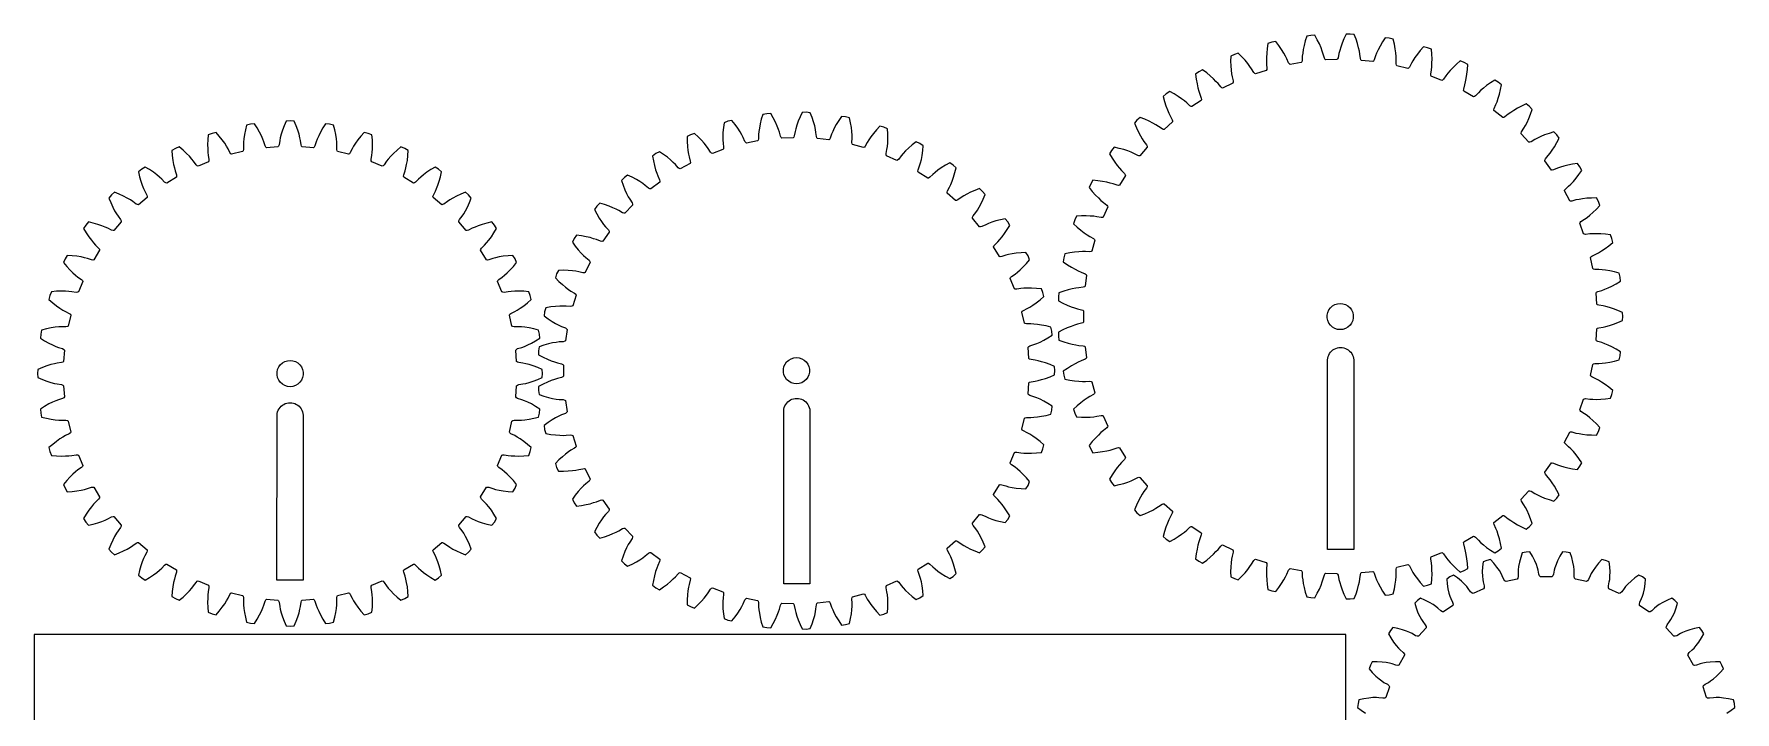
# Model space of a CAD drawing. Header units: centimetres. Extents: x 0 to 73, y 0 to 113.
# Drawn here: x 0.1 to 52, y 39.9 to 60.5 of the extents above; entities that cross this region are included whole.
import ezdxf

# ---------------------------------------------------------------- set-up
doc = ezdxf.new("R2010")
doc.units = ezdxf.units.CM
doc.layers.get('0').update_dxf_attribs({"lineweight": 25, "true_color": 0xffffff})
doc.layers.add('OpenJsCad', color=7, linetype='Continuous', lineweight=5, true_color=0xffffff)

msp = doc.modelspace()

# ---------------------------------------------------------------- linework, layer by layer
for p, q in [((39.64, 50.824), (39.674, 50.861)), ((39.674, 50.861), (39.713, 50.893)), ((39.713, 50.893), (39.755, 50.92)), ((39.755, 50.92), (39.801, 50.941)), ((39.801, 50.941), (39.848, 50.956)), ((39.848, 50.956), (39.898, 50.966)), ((39.898, 50.966), (39.948, 50.969)), ((39.948, 50.969), (39.998, 50.966)), ((39.998, 50.966), (40.047, 50.956)), ((40.047, 50.956), (40.095, 50.941)), ((40.095, 50.941), (40.141, 50.92)), ((40.141, 50.92), (40.183, 50.893)), ((40.183, 50.893), (40.222, 50.861)), ((40.222, 50.861), (40.256, 50.824)), ((39.548, 44.814), (39.549, 50.594)), ((39.549, 50.594), (39.555, 50.644)), ((39.555, 50.644), (39.567, 50.693)), ((39.567, 50.693), (39.586, 50.739)), ((39.586, 50.739), (39.61, 50.783)), ((39.61, 50.783), (39.64, 50.824)), ((40.256, 50.824), (40.286, 50.783)), ((40.286, 50.783), (40.31, 50.739)), ((40.31, 50.739), (40.328, 50.693)), ((40.328, 50.693), (40.341, 50.644)), ((40.341, 50.644), (40.347, 50.594)), ((40.347, 50.594), (40.348, 44.814)), ((7.815, 49.272), (7.865, 49.282)), ((7.865, 49.282), (7.915, 49.285)), ((7.915, 49.285), (7.965, 49.282)), ((7.965, 49.282), (8.014, 49.272)), ((23.057, 49.273), (23.091, 49.31)), ((23.091, 49.31), (23.13, 49.342)), ((23.13, 49.342), (23.172, 49.369)), ((23.172, 49.369), (23.218, 49.39)), ((23.218, 49.39), (23.265, 49.405)), ((23.265, 49.405), (23.315, 49.415)), ((23.315, 49.415), (23.365, 49.418)), ((23.365, 49.418), (23.415, 49.415)), ((23.415, 49.415), (23.464, 49.405)), ((23.464, 49.405), (23.512, 49.39)), ((23.512, 49.39), (23.557, 49.369)), ((23.557, 49.369), (23.6, 49.342)), ((23.6, 49.342), (23.639, 49.31)), ((23.639, 49.31), (23.673, 49.273)), ((7.515, 43.875), (7.516, 48.91)), ((7.516, 48.91), (7.522, 48.96)), ((7.522, 48.96), (7.534, 49.009)), ((7.534, 49.009), (7.553, 49.055)), ((7.553, 49.055), (7.577, 49.099)), ((7.577, 49.099), (7.607, 49.14)), ((7.607, 49.14), (7.641, 49.177)), ((7.641, 49.177), (7.68, 49.209)), ((7.68, 49.209), (7.722, 49.236)), ((7.722, 49.236), (7.768, 49.257)), ((7.768, 49.257), (7.815, 49.272)), ((8.014, 49.272), (8.062, 49.257)), ((8.062, 49.257), (8.108, 49.236)), ((8.108, 49.236), (8.15, 49.209)), ((8.15, 49.209), (8.189, 49.177)), ((8.189, 49.177), (8.223, 49.14)), ((8.223, 49.14), (8.253, 49.099)), ((8.253, 49.099), (8.277, 49.055)), ((8.277, 49.055), (8.295, 49.009)), ((8.295, 49.009), (8.308, 48.96)), ((8.308, 48.96), (8.314, 48.91)), ((8.314, 48.91), (8.315, 43.875)), ((22.965, 43.763), (22.966, 49.043)), ((22.966, 49.043), (22.972, 49.093)), ((22.972, 49.093), (22.984, 49.142)), ((22.984, 49.142), (23.003, 49.188)), ((23.003, 49.188), (23.027, 49.232)), ((23.027, 49.232), (23.057, 49.273)), ((23.673, 49.273), (23.702, 49.232)), ((23.702, 49.232), (23.727, 49.188)), ((23.727, 49.188), (23.745, 49.142)), ((23.745, 49.142), (23.758, 49.093)), ((23.758, 49.093), (23.764, 49.043)), ((23.764, 49.043), (23.765, 43.763)), ((40.348, 44.814), (39.548, 44.814)), ((8.315, 43.875), (7.515, 43.875)), ((23.765, 43.763), (22.965, 43.763)), ((40.106, 42.216), (0.106, 42.216)), ((0.106, 42.216), (0.106, 12.216)), ((40.106, 12.216), (40.106, 42.216))]:
    msp.add_line(p, q)
at = {"layer": 'OpenJsCad'}
for points in [[(48.444, 50.592), (48.47, 50.715), (48.479, 50.84), (48.347, 50.919), (48.22, 50.987), (48.105, 51.042), (48.003, 51.085), (47.915, 51.117), (47.79, 51.157), (47.755, 51.176), (47.739, 51.196), (47.763, 51.539), (47.782, 51.557), (47.819, 51.571), (47.949, 51.593), (48.04, 51.613), (48.147, 51.641), (48.268, 51.68), (48.403, 51.729), (48.545, 51.789), (48.554, 51.914), (48.545, 52.039), (48.403, 52.099), (48.268, 52.149), (48.147, 52.187), (48.04, 52.215), (47.949, 52.235), (47.819, 52.257), (47.782, 52.271), (47.763, 52.289), (47.739, 52.632), (47.755, 52.652), (47.79, 52.672), (47.915, 52.711), (48.003, 52.743), (48.105, 52.786), (48.22, 52.841), (48.347, 52.909), (48.479, 52.988), (48.47, 53.113), (48.444, 53.236), (48.295, 53.275), (48.154, 53.306), (48.029, 53.327), (47.919, 53.34), (47.826, 53.347), (47.695, 53.351), (47.656, 53.36), (47.635, 53.374), (47.564, 53.711), (47.577, 53.733), (47.608, 53.757), (47.727, 53.814), (47.809, 53.858), (47.904, 53.915), (48.01, 53.985), (48.126, 54.07), (48.246, 54.167), (48.22, 54.289), (48.177, 54.407), (48.025, 54.425), (47.881, 54.436), (47.753, 54.439), (47.643, 54.437), (47.55, 54.431), (47.419, 54.416), (47.38, 54.42), (47.357, 54.432), (47.239, 54.755), (47.249, 54.779), (47.277, 54.807), (47.387, 54.879), (47.462, 54.935), (47.548, 55.004), (47.643, 55.088), (47.747, 55.189), (47.852, 55.301), (47.809, 55.419), (47.75, 55.529), (47.596, 55.526), (47.452, 55.517), (47.326, 55.503), (47.217, 55.485), (47.125, 55.466), (46.998, 55.433), (46.959, 55.431), (46.934, 55.44), (46.773, 55.744), (46.779, 55.768), (46.803, 55.8), (46.901, 55.887), (46.968, 55.952), (47.044, 56.033), (47.126, 56.13), (47.215, 56.244), (47.303, 56.37), (47.244, 56.48), (47.171, 56.582), (47.019, 56.557), (46.878, 56.528), (46.755, 56.496), (46.649, 56.463), (46.561, 56.432), (46.44, 56.382), (46.401, 56.374), (46.376, 56.379), (46.173, 56.658), (46.176, 56.683), (46.196, 56.718), (46.281, 56.818), (46.338, 56.892), (46.401, 56.982), (46.47, 57.089), (46.541, 57.215), (46.611, 57.351), (46.538, 57.453), (46.451, 57.543), (46.304, 57.498), (46.168, 57.449), (46.051, 57.4), (45.951, 57.353), (45.868, 57.31), (45.755, 57.243), (45.717, 57.23), (45.692, 57.232), (45.452, 57.479), (45.452, 57.505), (45.466, 57.542), (45.536, 57.653), (45.583, 57.734), (45.633, 57.832), (45.686, 57.948), (45.739, 58.082), (45.79, 58.227), (45.703, 58.318), (45.604, 58.395), (45.465, 58.329), (45.337, 58.262), (45.228, 58.198), (45.135, 58.137), (45.059, 58.083), (44.957, 58.001), (44.921, 57.983), (44.895, 57.981), (44.624, 58.193), (44.62, 58.218), (44.629, 58.257), (44.683, 58.376), (44.718, 58.463), (44.754, 58.567), (44.79, 58.69), (44.825, 58.83), (44.854, 58.981), (44.756, 59.058), (44.647, 59.12), (44.518, 59.036), (44.401, 58.952), (44.302, 58.873), (44.218, 58.8), (44.151, 58.735), (44.061, 58.64), (44.028, 58.618), (44.003, 58.612), (43.705, 58.784), (43.697, 58.808), (43.701, 58.848), (43.738, 58.974), (43.76, 59.065), (43.781, 59.173), (43.8, 59.299), (43.815, 59.443), (43.823, 59.596), (43.714, 59.659), (43.598, 59.706), (43.483, 59.605), (43.378, 59.505), (43.291, 59.412), (43.218, 59.329), (43.161, 59.255), (43.084, 59.149), (43.055, 59.122), (43.031, 59.113), (42.712, 59.241), (42.701, 59.265), (42.699, 59.304), (42.718, 59.434), (42.728, 59.527), (42.734, 59.637), (42.735, 59.765), (42.729, 59.909), (42.716, 60.062), (42.6, 60.109), (42.478, 60.139), (42.378, 60.023), (42.289, 59.91), (42.214, 59.806), (42.155, 59.713), (42.107, 59.633), (42.047, 59.516), (42.022, 59.485), (41.999, 59.473), (41.665, 59.556), (41.651, 59.578), (41.643, 59.617), (41.644, 59.748), (41.641, 59.841), (41.631, 59.952), (41.615, 60.078), (41.589, 60.22), (41.555, 60.37), (41.433, 60.4), (41.309, 60.413), (41.225, 60.284), (41.153, 60.159), (41.094, 60.046), (41.047, 59.946), (41.012, 59.86), (40.968, 59.736), (40.948, 59.702), (40.927, 59.687), (40.585, 59.722), (40.568, 59.742), (40.555, 59.779), (40.538, 59.909), (40.521, 60.001), (40.496, 60.109), (40.462, 60.232), (40.417, 60.369), (40.362, 60.512), (40.238, 60.525), (40.113, 60.521), (40.048, 60.382), (39.994, 60.248), (39.951, 60.128), (39.919, 60.022), (39.896, 59.932), (39.87, 59.803), (39.854, 59.767), (39.836, 59.749), (39.492, 59.737), (39.472, 59.753), (39.454, 59.789), (39.419, 59.915), (39.39, 60.004), (39.35, 60.107), (39.3, 60.224), (39.236, 60.353), (39.162, 60.488), (39.036, 60.484), (38.913, 60.462), (38.869, 60.315), (38.833, 60.175), (38.808, 60.05), (38.791, 59.941), (38.78, 59.848), (38.772, 59.717), (38.762, 59.679), (38.746, 59.658), (38.407, 59.599), (38.386, 59.612), (38.363, 59.645), (38.311, 59.765), (38.269, 59.849), (38.216, 59.946), (38.149, 60.054), (38.068, 60.174), (37.976, 60.297), (37.853, 60.275), (37.733, 60.236), (37.71, 60.084), (37.694, 59.941), (37.686, 59.814), (37.685, 59.703), (37.687, 59.61), (37.698, 59.479), (37.693, 59.44), (37.68, 59.417), (37.353, 59.311), (37.329, 59.322), (37.302, 59.351), (37.234, 59.462), (37.181, 59.54), (37.115, 59.628), (37.034, 59.726), (36.937, 59.833), (36.828, 59.942), (36.709, 59.903), (36.597, 59.848), (36.594, 59.695), (36.599, 59.551), (36.609, 59.424), (36.622, 59.314), (36.638, 59.222), (36.667, 59.094), (36.667, 59.054), (36.658, 59.03), (36.349, 58.879), (36.324, 58.887), (36.293, 58.912), (36.209, 59.013), (36.147, 59.082), (36.069, 59.16), (35.975, 59.246), (35.864, 59.338), (35.741, 59.431), (35.629, 59.376), (35.525, 59.306), (35.544, 59.154), (35.569, 59.012), (35.596, 58.887), (35.625, 58.781), (35.653, 58.692), (35.699, 58.569), (35.705, 58.529), (35.699, 58.504), (35.414, 58.312), (35.389, 58.316), (35.355, 58.336), (35.258, 58.425), (35.186, 58.485), (35.098, 58.551), (34.993, 58.623), (34.87, 58.699), (34.736, 58.774), (34.632, 58.704), (34.539, 58.62), (34.579, 58.472), (34.623, 58.335), (34.668, 58.215), (34.711, 58.114), (34.752, 58.03), (34.814, 57.914), (34.826, 57.876), (34.823, 57.851), (34.568, 57.62), (34.542, 57.62), (34.505, 57.636), (34.397, 57.71), (34.318, 57.759), (34.221, 57.813), (34.107, 57.87), (33.975, 57.928), (33.832, 57.984), (33.739, 57.9), (33.658, 57.804), (33.719, 57.662), (33.781, 57.533), (33.842, 57.421), (33.899, 57.326), (33.951, 57.248), (34.029, 57.143), (34.046, 57.107), (34.047, 57.081), (33.826, 56.817), (33.8, 56.814), (33.762, 56.824), (33.644, 56.883), (33.559, 56.921), (33.456, 56.96), (33.335, 57.001), (33.196, 57.04), (33.047, 57.075), (32.966, 56.979), (32.9, 56.873), (32.979, 56.741), (33.059, 56.621), (33.135, 56.519), (33.205, 56.433), (33.267, 56.363), (33.359, 56.27), (33.381, 56.236), (33.385, 56.211), (33.203, 55.919), (33.178, 55.912), (33.139, 55.917), (33.014, 55.959), (32.924, 55.984), (32.817, 56.009), (32.691, 56.032), (32.549, 56.052), (32.395, 56.066), (32.329, 55.959), (32.278, 55.845), (32.375, 55.726), (32.471, 55.618), (32.56, 55.527), (32.641, 55.452), (32.713, 55.392), (32.817, 55.312), (32.843, 55.282), (32.851, 55.257), (32.711, 54.943), (32.687, 54.933), (32.648, 54.932), (32.519, 54.956), (32.426, 54.969), (32.316, 54.978), (32.189, 54.984), (32.045, 54.983), (31.891, 54.976), (31.84, 54.861), (31.806, 54.741), (31.918, 54.636), (32.028, 54.543), (32.129, 54.465), (32.22, 54.402), (32.299, 54.352), (32.413, 54.288), (32.443, 54.262), (32.455, 54.239), (32.36, 53.908), (32.338, 53.894), (32.299, 53.888), (32.168, 53.894), (32.074, 53.893), (31.964, 53.888), (31.837, 53.876), (31.694, 53.855), (31.543, 53.826), (31.509, 53.706), (31.491, 53.582), (31.617, 53.494), (31.739, 53.417), (31.85, 53.354), (31.949, 53.304), (32.034, 53.266), (32.156, 53.218), (32.189, 53.196), (32.204, 53.175), (32.156, 52.834), (32.136, 52.818), (32.098, 52.806), (31.968, 52.793), (31.875, 52.78), (31.767, 52.759), (31.643, 52.729), (31.504, 52.689), (31.359, 52.639), (31.341, 52.515), (31.341, 52.39), (31.479, 52.32), (31.61, 52.261), (31.729, 52.214), (31.833, 52.179), (31.923, 52.153), (32.05, 52.122), (32.086, 52.105), (32.104, 52.086), (32.104, 51.742), (32.086, 51.723), (32.05, 51.706), (31.923, 51.676), (31.833, 51.649), (31.729, 51.614), (31.61, 51.567), (31.479, 51.508), (31.341, 51.438), (31.341, 51.313), (31.359, 51.189), (31.504, 51.139), (31.643, 51.099), (31.767, 51.069), (31.875, 51.048), (31.968, 51.035), (32.098, 51.022), (32.136, 51.011), (32.156, 50.994), (32.204, 50.653), (32.189, 50.632), (32.156, 50.611), (32.034, 50.562), (31.949, 50.524), (31.85, 50.474), (31.739, 50.411), (31.617, 50.334), (31.491, 50.247), (31.509, 50.123), (31.543, 50.002), (31.694, 49.973), (31.837, 49.953), (31.964, 49.94), (32.074, 49.935), (32.168, 49.934), (32.299, 49.94), (32.338, 49.934), (32.36, 49.92), (32.455, 49.59), (32.443, 49.567), (32.413, 49.54), (32.299, 49.476), (32.22, 49.426), (32.129, 49.363), (32.028, 49.285), (31.918, 49.192), (31.806, 49.087), (31.84, 48.967), (31.891, 48.853), (32.045, 48.845), (32.189, 48.844), (32.316, 48.85), (32.426, 48.86), (32.519, 48.872), (32.648, 48.896), (32.687, 48.895), (32.711, 48.885), (32.851, 48.571), (32.843, 48.546), (32.817, 48.516), (32.713, 48.436), (32.641, 48.376), (32.56, 48.301), (32.471, 48.21), (32.375, 48.102), (32.278, 47.983), (32.329, 47.869), (32.395, 47.763), (32.549, 47.776), (32.691, 47.796), (32.817, 47.819), (32.924, 47.844), (33.014, 47.869), (33.139, 47.911), (33.178, 47.916), (33.203, 47.909), (33.385, 47.617), (33.381, 47.592), (33.359, 47.558), (33.267, 47.465), (33.205, 47.395), (33.135, 47.309), (33.059, 47.207), (32.979, 47.087), (32.9, 46.956), (32.966, 46.849), (33.047, 46.753), (33.196, 46.788), (33.335, 46.828), (33.456, 46.868), (33.559, 46.908), (33.644, 46.945), (33.762, 47.004), (33.8, 47.014), (33.826, 47.011), (34.047, 46.747), (34.046, 46.721), (34.029, 46.685), (33.951, 46.58), (33.899, 46.502), (33.842, 46.408), (33.781, 46.296), (33.719, 46.166), (33.658, 46.024), (33.739, 45.928), (33.832, 45.845), (33.975, 45.9), (34.107, 45.958), (34.221, 46.015), (34.318, 46.069), (34.397, 46.118), (34.505, 46.192), (34.542, 46.208), (34.568, 46.208), (34.823, 45.978), (34.826, 45.952), (34.814, 45.914), (34.752, 45.799), (34.711, 45.714), (34.668, 45.613), (34.623, 45.494), (34.579, 45.356), (34.539, 45.208), (34.632, 45.124), (34.736, 45.054), (34.87, 45.129), (34.993, 45.205), (35.098, 45.277), (35.186, 45.343), (35.258, 45.403), (35.355, 45.492), (35.389, 45.512), (35.414, 45.516), (35.699, 45.324), (35.705, 45.299), (35.699, 45.259), (35.653, 45.137), (35.625, 45.047), (35.596, 44.941), (35.569, 44.817), (35.544, 44.674), (35.525, 44.522), (35.629, 44.452), (35.741, 44.397), (35.864, 44.49), (35.975, 44.582), (36.069, 44.668), (36.147, 44.746), (36.209, 44.815), (36.293, 44.917), (36.324, 44.942), (36.349, 44.949), (36.658, 44.798), (36.667, 44.774), (36.667, 44.734), (36.638, 44.606), (36.622, 44.514), (36.609, 44.405), (36.599, 44.278), (36.594, 44.133), (36.597, 43.98), (36.709, 43.925), (36.828, 43.886), (36.937, 43.995), (37.034, 44.102), (37.115, 44.2), (37.181, 44.288), (37.234, 44.366), (37.302, 44.478), (37.329, 44.507), (37.353, 44.517), (37.68, 44.411), (37.693, 44.389), (37.698, 44.349), (37.687, 44.218), (37.685, 44.125), (37.686, 44.014), (37.694, 43.887), (37.71, 43.744), (37.733, 43.592), (37.853, 43.553), (37.976, 43.532), (38.068, 43.655), (38.149, 43.774), (38.216, 43.882), (38.269, 43.979), (38.311, 44.063), (38.363, 44.183), (38.386, 44.216), (38.407, 44.23), (38.746, 44.17), (38.762, 44.149), (38.772, 44.111), (38.78, 43.98), (38.791, 43.887), (38.808, 43.778), (38.833, 43.653), (38.869, 43.513), (38.913, 43.366), (39.036, 43.345), (39.162, 43.34), (39.236, 43.475), (39.3, 43.604), (39.35, 43.721), (39.39, 43.824), (39.419, 43.913), (39.454, 44.039), (39.472, 44.075), (39.492, 44.092), (39.836, 44.08), (39.854, 44.061), (39.87, 44.025), (39.896, 43.896), (39.919, 43.806), (39.951, 43.7), (39.994, 43.58), (40.048, 43.446), (40.113, 43.307), (40.238, 43.303), (40.362, 43.316), (40.417, 43.459), (40.462, 43.596), (40.496, 43.719), (40.521, 43.827), (40.538, 43.919), (40.555, 44.049), (40.568, 44.086), (40.585, 44.106), (40.927, 44.142), (40.948, 44.126), (40.968, 44.092), (41.012, 43.969), (41.047, 43.882), (41.094, 43.782), (41.153, 43.669), (41.225, 43.544), (41.309, 43.415), (41.433, 43.428), (41.555, 43.459), (41.589, 43.608), (41.615, 43.75), (41.631, 43.877), (41.641, 43.987), (41.644, 44.08), (41.643, 44.211), (41.651, 44.25), (41.665, 44.272), (41.999, 44.355), (42.022, 44.343), (42.047, 44.312), (42.107, 44.196), (42.155, 44.115), (42.214, 44.022), (42.289, 43.918), (42.378, 43.805), (42.478, 43.689), (42.6, 43.719), (42.716, 43.766), (42.729, 43.919), (42.735, 44.063), (42.734, 44.191), (42.728, 44.301), (42.718, 44.394), (42.699, 44.524), (42.701, 44.563), (42.712, 44.587), (43.031, 44.716), (43.055, 44.707), (43.084, 44.679), (43.161, 44.573), (43.218, 44.499), (43.291, 44.416), (43.378, 44.323), (43.483, 44.224), (43.598, 44.123), (43.714, 44.169), (43.823, 44.232), (43.815, 44.386), (43.8, 44.529), (43.781, 44.655), (43.76, 44.763), (43.738, 44.854), (43.701, 44.98), (43.697, 45.02), (43.705, 45.044), (44.003, 45.216), (44.028, 45.211), (44.061, 45.188), (44.151, 45.093), (44.218, 45.028), (44.302, 44.955), (44.401, 44.876), (44.518, 44.792), (44.647, 44.708), (44.756, 44.771), (44.854, 44.848), (44.825, 44.998), (44.79, 45.139), (44.754, 45.261), (44.718, 45.365), (44.683, 45.452), (44.629, 45.571), (44.62, 45.61), (44.624, 45.635), (44.895, 45.847), (44.921, 45.845), (44.957, 45.827), (45.059, 45.746), (45.135, 45.691), (45.228, 45.631), (45.337, 45.566), (45.465, 45.499), (45.604, 45.434), (45.703, 45.511), (45.79, 45.601), (45.739, 45.746), (45.686, 45.88), (45.633, 45.996), (45.583, 46.094), (45.536, 46.175), (45.466, 46.286), (45.452, 46.323), (45.452, 46.349), (45.692, 46.596), (45.717, 46.598), (45.755, 46.585), (45.868, 46.518), (45.951, 46.475), (46.051, 46.428), (46.168, 46.379), (46.304, 46.331), (46.451, 46.285), (46.538, 46.375), (46.611, 46.477), (46.541, 46.614), (46.47, 46.739), (46.401, 46.846), (46.338, 46.936), (46.281, 47.01), (46.196, 47.11), (46.176, 47.145), (46.173, 47.171), (46.376, 47.449), (46.401, 47.454), (46.44, 47.446), (46.561, 47.396), (46.649, 47.365), (46.755, 47.332), (46.878, 47.3), (47.019, 47.271), (47.171, 47.247), (47.244, 47.348), (47.303, 47.458), (47.215, 47.584), (47.126, 47.698), (47.044, 47.795), (46.968, 47.876), (46.901, 47.941), (46.803, 48.028), (46.779, 48.06), (46.773, 48.085), (46.934, 48.388), (46.959, 48.397), (46.998, 48.395), (47.125, 48.362), (47.217, 48.343), (47.326, 48.326), (47.452, 48.311), (47.596, 48.302), (47.75, 48.299), (47.809, 48.409), (47.852, 48.527), (47.747, 48.639), (47.643, 48.74), (47.548, 48.824), (47.462, 48.894), (47.387, 48.949), (47.277, 49.021), (47.249, 49.049), (47.239, 49.073), (47.357, 49.397), (47.38, 49.408), (47.419, 49.412), (47.55, 49.397), (47.643, 49.391), (47.753, 49.389), (47.881, 49.392), (48.025, 49.403), (48.177, 49.421), (48.22, 49.539), (48.246, 49.661), (48.126, 49.758), (48.01, 49.843), (47.904, 49.914), (47.809, 49.97), (47.727, 50.014), (47.608, 50.071), (47.577, 50.095), (47.564, 50.117), (47.635, 50.454), (47.656, 50.469), (47.695, 50.478), (47.826, 50.481), (47.919, 50.488), (48.029, 50.501), (48.154, 50.522), (48.295, 50.553), (48.444, 50.592)], [(31.116, 48.938), (31.144, 49.059), (31.153, 49.183), (31.025, 49.264), (30.897, 49.335), (30.783, 49.391), (30.683, 49.434), (30.598, 49.466), (30.475, 49.504), (30.436, 49.526), (30.419, 49.548), (30.445, 49.891), (30.466, 49.91), (30.507, 49.925), (30.635, 49.945), (30.723, 49.963), (30.829, 49.99), (30.951, 50.028), (31.088, 50.079), (31.227, 50.139), (31.236, 50.263), (31.227, 50.387), (31.088, 50.447), (30.951, 50.497), (30.829, 50.536), (30.723, 50.563), (30.635, 50.581), (30.507, 50.6), (30.466, 50.616), (30.445, 50.635), (30.419, 50.978), (30.436, 51), (30.475, 51.021), (30.598, 51.06), (30.683, 51.091), (30.783, 51.134), (30.897, 51.191), (31.025, 51.262), (31.153, 51.342), (31.144, 51.466), (31.116, 51.587), (30.969, 51.625), (30.826, 51.654), (30.7, 51.674), (30.591, 51.684), (30.501, 51.689), (30.372, 51.689), (30.329, 51.697), (30.305, 51.713), (30.227, 52.048), (30.241, 52.073), (30.275, 52.099), (30.391, 52.156), (30.47, 52.201), (30.563, 52.258), (30.667, 52.332), (30.783, 52.421), (30.897, 52.52), (30.869, 52.641), (30.822, 52.757), (30.672, 52.772), (30.526, 52.779), (30.398, 52.779), (30.289, 52.773), (30.199, 52.763), (30.072, 52.743), (30.028, 52.745), (30.003, 52.757), (29.874, 53.077), (29.884, 53.103), (29.914, 53.135), (30.02, 53.209), (30.091, 53.264), (30.174, 53.336), (30.266, 53.424), (30.366, 53.53), (30.464, 53.646), (30.418, 53.761), (30.354, 53.868), (30.203, 53.86), (30.058, 53.844), (29.932, 53.825), (29.825, 53.802), (29.737, 53.779), (29.614, 53.74), (29.571, 53.735), (29.544, 53.743), (29.368, 54.039), (29.374, 54.067), (29.399, 54.103), (29.492, 54.192), (29.554, 54.258), (29.625, 54.341), (29.702, 54.442), (29.785, 54.563), (29.864, 54.691), (29.801, 54.798), (29.722, 54.894), (29.574, 54.863), (29.432, 54.826), (29.311, 54.787), (29.209, 54.749), (29.126, 54.712), (29.01, 54.655), (28.968, 54.644), (28.94, 54.647), (28.721, 54.913), (28.723, 54.941), (28.742, 54.98), (28.82, 55.083), (28.872, 55.157), (28.929, 55.25), (28.99, 55.362), (29.053, 55.494), (29.112, 55.633), (29.033, 55.729), (28.94, 55.812), (28.799, 55.759), (28.665, 55.7), (28.55, 55.643), (28.455, 55.59), (28.379, 55.541), (28.273, 55.467), (28.233, 55.449), (28.205, 55.449), (27.948, 55.678), (27.946, 55.706), (27.958, 55.748), (28.02, 55.861), (28.06, 55.942), (28.102, 56.043), (28.145, 56.163), (28.188, 56.303), (28.225, 56.45), (28.132, 56.532), (28.028, 56.6), (27.896, 56.526), (27.772, 56.447), (27.668, 56.374), (27.582, 56.306), (27.514, 56.247), (27.421, 56.157), (27.384, 56.134), (27.357, 56.129), (27.068, 56.316), (27.061, 56.343), (27.067, 56.386), (27.111, 56.508), (27.138, 56.594), (27.164, 56.7), (27.189, 56.825), (27.209, 56.97), (27.223, 57.121), (27.119, 57.188), (27.006, 57.239), (26.887, 57.146), (26.776, 57.05), (26.685, 56.961), (26.61, 56.881), (26.552, 56.812), (26.474, 56.709), (26.441, 56.68), (26.414, 56.671), (26.1, 56.812), (26.089, 56.838), (26.089, 56.882), (26.114, 57.008), (26.127, 57.098), (26.137, 57.207), (26.142, 57.334), (26.14, 57.48), (26.131, 57.631), (26.018, 57.682), (25.898, 57.715), (25.795, 57.604), (25.7, 57.493), (25.623, 57.391), (25.562, 57.301), (25.515, 57.223), (25.453, 57.11), (25.425, 57.076), (25.4, 57.063), (25.068, 57.155), (25.053, 57.179), (25.046, 57.222), (25.052, 57.351), (25.051, 57.441), (25.044, 57.55), (25.03, 57.677), (25.006, 57.821), (24.974, 57.969), (24.854, 58.002), (24.73, 58.016), (24.645, 57.891), (24.569, 57.766), (24.508, 57.654), (24.462, 57.555), (24.427, 57.472), (24.384, 57.35), (24.361, 57.313), (24.338, 57.296), (23.996, 57.336), (23.978, 57.357), (23.964, 57.399), (23.95, 57.527), (23.935, 57.616), (23.912, 57.723), (23.878, 57.846), (23.833, 57.985), (23.778, 58.126), (23.655, 58.14), (23.531, 58.136), (23.466, 57.999), (23.41, 57.864), (23.367, 57.744), (23.335, 57.639), (23.314, 57.551), (23.29, 57.425), (23.273, 57.384), (23.253, 57.364), (22.909, 57.351), (22.888, 57.369), (22.868, 57.408), (22.834, 57.533), (22.806, 57.619), (22.767, 57.721), (22.715, 57.837), (22.648, 57.968), (22.573, 58.099), (22.449, 58.094), (22.327, 58.07), (22.283, 57.926), (22.249, 57.784), (22.225, 57.658), (22.21, 57.55), (22.202, 57.46), (22.197, 57.331), (22.187, 57.288), (22.17, 57.266), (21.832, 57.2), (21.808, 57.215), (21.783, 57.251), (21.73, 57.369), (21.689, 57.449), (21.635, 57.544), (21.566, 57.651), (21.481, 57.77), (21.386, 57.888), (21.264, 57.864), (21.147, 57.822), (21.126, 57.672), (21.113, 57.527), (21.109, 57.399), (21.111, 57.29), (21.117, 57.2), (21.132, 57.072), (21.128, 57.028), (21.115, 57.003), (20.791, 56.887), (20.765, 56.898), (20.735, 56.929), (20.665, 57.038), (20.612, 57.111), (20.544, 57.196), (20.459, 57.292), (20.357, 57.396), (20.245, 57.498), (20.128, 57.456), (20.019, 57.397), (20.021, 57.246), (20.031, 57.1), (20.046, 56.973), (20.064, 56.866), (20.084, 56.777), (20.118, 56.653), (20.121, 56.609), (20.112, 56.582), (19.81, 56.418), (19.783, 56.425), (19.748, 56.451), (19.662, 56.548), (19.599, 56.612), (19.518, 56.686), (19.42, 56.768), (19.303, 56.855), (19.177, 56.939), (19.068, 56.88), (18.969, 56.804), (18.994, 56.655), (19.026, 56.513), (19.06, 56.39), (19.095, 56.286), (19.128, 56.202), (19.181, 56.084), (19.19, 56.042), (19.186, 56.014), (18.912, 55.805), (18.884, 55.808), (18.845, 55.828), (18.746, 55.911), (18.673, 55.965), (18.583, 56.026), (18.473, 56.091), (18.344, 56.16), (18.207, 56.224), (18.108, 56.148), (18.022, 56.059), (18.07, 55.915), (18.123, 55.779), (18.175, 55.663), (18.225, 55.566), (18.271, 55.487), (18.341, 55.379), (18.357, 55.338), (18.357, 55.31), (18.118, 55.062), (18.09, 55.061), (18.049, 55.075), (17.938, 55.141), (17.858, 55.184), (17.759, 55.23), (17.641, 55.278), (17.503, 55.326), (17.357, 55.368), (17.271, 55.279), (17.2, 55.177), (17.269, 55.042), (17.342, 54.916), (17.412, 54.809), (17.476, 54.721), (17.533, 54.65), (17.619, 54.554), (17.641, 54.516), (17.645, 54.488), (17.447, 54.207), (17.419, 54.201), (17.376, 54.209), (17.256, 54.257), (17.171, 54.287), (17.066, 54.318), (16.942, 54.347), (16.798, 54.373), (16.648, 54.393), (16.577, 54.291), (16.522, 54.18), (16.61, 54.058), (16.702, 53.944), (16.787, 53.849), (16.864, 53.771), (16.931, 53.71), (17.031, 53.628), (17.059, 53.595), (17.067, 53.567), (16.914, 53.259), (16.887, 53.249), (16.844, 53.25), (16.718, 53.28), (16.629, 53.296), (16.521, 53.31), (16.394, 53.321), (16.248, 53.325), (16.096, 53.321), (16.041, 53.21), (16.004, 53.091), (16.11, 52.984), (16.218, 52.885), (16.317, 52.804), (16.405, 52.74), (16.48, 52.69), (16.591, 52.624), (16.624, 52.595), (16.636, 52.569), (16.532, 52.241), (16.507, 52.227), (16.464, 52.222), (16.335, 52.232), (16.245, 52.234), (16.136, 52.232), (16.009, 52.222), (15.863, 52.204), (15.714, 52.178), (15.677, 52.059), (15.658, 51.936), (15.78, 51.846), (15.902, 51.766), (16.012, 51.701), (16.108, 51.65), (16.19, 51.612), (16.31, 51.564), (16.347, 51.54), (16.362, 51.517), (16.31, 51.177), (16.288, 51.159), (16.246, 51.147), (16.117, 51.138), (16.027, 51.126), (15.92, 51.107), (15.795, 51.078), (15.655, 51.038), (15.512, 50.989), (15.493, 50.866), (15.493, 50.742), (15.627, 50.672), (15.76, 50.611), (15.878, 50.563), (15.981, 50.528), (16.068, 50.503), (16.194, 50.474), (16.234, 50.456), (16.253, 50.435), (16.253, 50.091), (16.234, 50.07), (16.194, 50.052), (16.068, 50.023), (15.981, 49.998), (15.878, 49.963), (15.76, 49.915), (15.627, 49.854), (15.493, 49.784), (15.493, 49.659), (15.512, 49.537), (15.655, 49.488), (15.795, 49.447), (15.92, 49.419), (16.027, 49.399), (16.117, 49.388), (16.246, 49.379), (16.288, 49.367), (16.31, 49.349), (16.362, 49.009), (16.347, 48.986), (16.31, 48.962), (16.19, 48.914), (16.108, 48.876), (16.012, 48.825), (15.902, 48.76), (15.78, 48.679), (15.658, 48.589), (15.677, 48.467), (15.714, 48.348), (15.863, 48.322), (16.009, 48.303), (16.136, 48.294), (16.245, 48.291), (16.335, 48.294), (16.464, 48.304), (16.507, 48.299), (16.532, 48.285), (16.636, 47.957), (16.624, 47.931), (16.591, 47.902), (16.48, 47.836), (16.405, 47.786), (16.317, 47.721), (16.218, 47.64), (16.11, 47.542), (16.004, 47.434), (16.041, 47.316), (16.096, 47.204), (16.248, 47.201), (16.394, 47.205), (16.521, 47.215), (16.629, 47.229), (16.718, 47.246), (16.844, 47.275), (16.887, 47.277), (16.914, 47.267), (17.067, 46.958), (17.059, 46.931), (17.031, 46.897), (16.931, 46.815), (16.864, 46.754), (16.787, 46.677), (16.702, 46.582), (16.61, 46.468), (16.522, 46.346), (16.577, 46.234), (16.648, 46.133), (16.798, 46.152), (16.942, 46.179), (17.066, 46.208), (17.171, 46.239), (17.256, 46.268), (17.376, 46.317), (17.419, 46.325), (17.447, 46.319), (17.645, 46.037), (17.641, 46.009), (17.619, 45.972), (17.533, 45.875), (17.476, 45.805), (17.412, 45.717), (17.342, 45.61), (17.269, 45.483), (17.2, 45.349), (17.271, 45.247), (17.357, 45.158), (17.503, 45.2), (17.641, 45.248), (17.759, 45.296), (17.858, 45.342), (17.938, 45.384), (18.049, 45.451), (18.09, 45.465), (18.118, 45.463), (18.357, 45.215), (18.357, 45.187), (18.341, 45.147), (18.271, 45.038), (18.225, 44.96), (18.175, 44.863), (18.123, 44.747), (18.07, 44.611), (18.022, 44.467), (18.108, 44.378), (18.207, 44.302), (18.344, 44.366), (18.473, 44.435), (18.583, 44.5), (18.673, 44.561), (18.746, 44.615), (18.845, 44.697), (18.884, 44.718), (18.912, 44.721), (19.186, 44.512), (19.19, 44.484), (19.181, 44.442), (19.128, 44.324), (19.095, 44.24), (19.06, 44.136), (19.026, 44.013), (18.994, 43.87), (18.969, 43.721), (19.068, 43.646), (19.177, 43.586), (19.303, 43.671), (19.42, 43.758), (19.518, 43.84), (19.599, 43.913), (19.662, 43.978), (19.748, 44.074), (19.783, 44.101), (19.81, 44.108), (20.112, 43.943), (20.121, 43.916), (20.118, 43.873), (20.084, 43.748), (20.064, 43.66), (20.046, 43.553), (20.031, 43.426), (20.021, 43.28), (20.019, 43.129), (20.128, 43.069), (20.245, 43.027), (20.357, 43.13), (20.459, 43.234), (20.544, 43.329), (20.612, 43.415), (20.665, 43.488), (20.735, 43.597), (20.765, 43.628), (20.791, 43.639), (21.115, 43.523), (21.128, 43.498), (21.132, 43.454), (21.117, 43.326), (21.111, 43.235), (21.109, 43.126), (21.113, 42.999), (21.126, 42.853), (21.147, 42.703), (21.264, 42.661), (21.386, 42.638), (21.481, 42.756), (21.566, 42.875), (21.635, 42.982), (21.689, 43.076), (21.73, 43.157), (21.783, 43.275), (21.808, 43.311), (21.832, 43.325), (22.17, 43.26), (22.187, 43.237), (22.197, 43.195), (22.202, 43.066), (22.21, 42.976), (22.225, 42.868), (22.249, 42.742), (22.283, 42.6), (22.327, 42.455), (22.449, 42.432), (22.573, 42.427), (22.648, 42.558), (22.715, 42.688), (22.767, 42.805), (22.806, 42.907), (22.834, 42.993), (22.868, 43.117), (22.888, 43.156), (22.909, 43.175), (23.253, 43.161), (23.273, 43.142), (23.29, 43.101), (23.314, 42.974), (23.335, 42.886), (23.367, 42.782), (23.41, 42.662), (23.466, 42.527), (23.531, 42.39), (23.655, 42.385), (23.778, 42.4), (23.833, 42.541), (23.878, 42.68), (23.912, 42.803), (23.935, 42.909), (23.95, 42.999), (23.964, 43.127), (23.978, 43.169), (23.996, 43.19), (24.338, 43.229), (24.361, 43.213), (24.384, 43.175), (24.427, 43.054), (24.462, 42.97), (24.508, 42.872), (24.569, 42.759), (24.645, 42.635), (24.73, 42.509), (24.854, 42.524), (24.974, 42.557), (25.006, 42.704), (25.03, 42.849), (25.044, 42.976), (25.051, 43.084), (25.052, 43.175), (25.046, 43.304), (25.053, 43.347), (25.068, 43.371), (25.4, 43.462), (25.425, 43.449), (25.453, 43.416), (25.515, 43.302), (25.562, 43.225), (25.623, 43.135), (25.7, 43.033), (25.795, 42.921), (25.898, 42.811), (26.018, 42.844), (26.131, 42.894), (26.14, 43.045), (26.142, 43.192), (26.137, 43.319), (26.127, 43.428), (26.114, 43.517), (26.089, 43.644), (26.089, 43.688), (26.1, 43.714), (26.414, 43.854), (26.441, 43.845), (26.474, 43.817), (26.552, 43.714), (26.61, 43.645), (26.685, 43.565), (26.776, 43.476), (26.887, 43.38), (27.006, 43.286), (27.119, 43.337), (27.223, 43.405), (27.209, 43.555), (27.189, 43.7), (27.164, 43.825), (27.138, 43.931), (27.111, 44.018), (27.067, 44.139), (27.061, 44.182), (27.068, 44.21), (27.357, 44.397), (27.384, 44.392), (27.421, 44.369), (27.514, 44.279), (27.582, 44.219), (27.668, 44.152), (27.772, 44.078), (27.896, 44), (28.028, 43.926), (28.132, 43.993), (28.225, 44.076), (28.188, 44.223), (28.145, 44.363), (28.102, 44.483), (28.06, 44.583), (28.02, 44.665), (27.958, 44.778), (27.946, 44.82), (27.948, 44.848), (28.205, 45.077), (28.233, 45.076), (28.273, 45.059), (28.379, 44.984), (28.455, 44.936), (28.55, 44.882), (28.665, 44.825), (28.799, 44.767), (28.94, 44.714), (29.033, 44.796), (29.112, 44.892), (29.053, 45.032), (28.99, 45.163), (28.929, 45.275), (28.872, 45.368), (28.82, 45.443), (28.742, 45.545), (28.723, 45.585), (28.721, 45.613), (28.94, 45.878), (28.968, 45.882), (29.01, 45.871), (29.126, 45.813), (29.209, 45.777), (29.311, 45.739), (29.432, 45.7), (29.574, 45.663), (29.722, 45.631), (29.801, 45.727), (29.864, 45.834), (29.785, 45.963), (29.702, 46.084), (29.625, 46.185), (29.554, 46.268), (29.492, 46.334), (29.399, 46.423), (29.374, 46.459), (29.368, 46.487), (29.544, 46.783), (29.571, 46.791), (29.614, 46.786), (29.737, 46.747), (29.825, 46.724), (29.932, 46.701), (30.058, 46.681), (30.203, 46.666), (30.354, 46.658), (30.418, 46.765), (30.464, 46.88), (30.366, 46.995), (30.266, 47.102), (30.174, 47.19), (30.091, 47.261), (30.02, 47.317), (29.914, 47.391), (29.884, 47.423), (29.874, 47.449), (30.003, 47.768), (30.028, 47.78), (30.072, 47.782), (30.199, 47.762), (30.289, 47.753), (30.398, 47.747), (30.526, 47.747), (30.672, 47.754), (30.822, 47.769), (30.869, 47.884), (30.897, 48.005), (30.783, 48.104), (30.667, 48.194), (30.563, 48.267), (30.47, 48.325), (30.391, 48.369), (30.275, 48.426), (30.241, 48.453), (30.227, 48.478), (30.305, 48.813), (30.329, 48.828), (30.372, 48.837), (30.501, 48.837), (30.591, 48.841), (30.7, 48.852), (30.826, 48.871), (30.969, 48.901), (31.116, 48.938)], [(15.491, 48.85), (15.52, 48.971), (15.53, 49.094), (15.402, 49.175), (15.274, 49.247), (15.16, 49.304), (15.06, 49.347), (14.976, 49.378), (14.853, 49.417), (14.814, 49.438), (14.796, 49.461), (14.823, 49.804), (14.845, 49.824), (14.887, 49.839), (15.014, 49.858), (15.102, 49.876), (15.207, 49.903), (15.329, 49.941), (15.467, 49.992), (15.605, 50.052), (15.615, 50.175), (15.605, 50.299), (15.467, 50.359), (15.329, 50.41), (15.207, 50.448), (15.102, 50.475), (15.014, 50.493), (14.887, 50.512), (14.845, 50.527), (14.823, 50.546), (14.796, 50.89), (14.814, 50.912), (14.853, 50.934), (14.976, 50.972), (15.06, 51.004), (15.16, 51.047), (15.274, 51.104), (15.402, 51.176), (15.53, 51.256), (15.52, 51.38), (15.491, 51.501), (15.345, 51.538), (15.201, 51.567), (15.075, 51.586), (14.966, 51.596), (14.877, 51.599), (14.748, 51.598), (14.704, 51.607), (14.68, 51.623), (14.6, 51.957), (14.614, 51.983), (14.649, 52.01), (14.765, 52.067), (14.843, 52.111), (14.934, 52.169), (15.039, 52.243), (15.154, 52.335), (15.267, 52.434), (15.238, 52.555), (15.19, 52.669), (15.04, 52.684), (14.894, 52.69), (14.766, 52.688), (14.657, 52.681), (14.568, 52.671), (14.442, 52.65), (14.397, 52.651), (14.371, 52.663), (14.239, 52.981), (14.249, 53.008), (14.279, 53.041), (14.384, 53.116), (14.455, 53.171), (14.536, 53.243), (14.627, 53.332), (14.727, 53.44), (14.823, 53.556), (14.775, 53.671), (14.711, 53.777), (14.56, 53.767), (14.414, 53.75), (14.288, 53.729), (14.182, 53.705), (14.096, 53.681), (13.974, 53.64), (13.93, 53.635), (13.902, 53.643), (13.722, 53.936), (13.728, 53.964), (13.753, 54.001), (13.845, 54.091), (13.905, 54.157), (13.975, 54.241), (14.051, 54.344), (14.132, 54.466), (14.209, 54.596), (14.144, 54.701), (14.063, 54.796), (13.916, 54.763), (13.775, 54.723), (13.654, 54.682), (13.553, 54.642), (13.471, 54.605), (13.358, 54.545), (13.315, 54.533), (13.286, 54.537), (13.062, 54.798), (13.063, 54.827), (13.082, 54.868), (13.159, 54.971), (13.209, 55.046), (13.264, 55.139), (13.323, 55.252), (13.384, 55.386), (13.44, 55.526), (13.359, 55.62), (13.265, 55.701), (13.125, 55.645), (12.991, 55.584), (12.878, 55.525), (12.785, 55.469), (12.71, 55.42), (12.607, 55.343), (12.566, 55.324), (12.537, 55.323), (12.276, 55.547), (12.272, 55.575), (12.285, 55.618), (12.344, 55.732), (12.382, 55.814), (12.422, 55.915), (12.462, 56.036), (12.502, 56.177), (12.535, 56.324), (12.441, 56.405), (12.335, 56.47), (12.205, 56.393), (12.083, 56.312), (11.98, 56.235), (11.897, 56.166), (11.831, 56.105), (11.741, 56.014), (11.704, 55.989), (11.675, 55.983), (11.382, 56.163), (11.374, 56.191), (11.379, 56.235), (11.42, 56.357), (11.445, 56.443), (11.468, 56.549), (11.49, 56.675), (11.507, 56.821), (11.516, 56.971), (11.41, 57.036), (11.296, 57.084), (11.18, 56.988), (11.072, 56.888), (10.982, 56.797), (10.91, 56.715), (10.855, 56.645), (10.78, 56.54), (10.748, 56.51), (10.72, 56.5), (10.403, 56.631), (10.39, 56.658), (10.389, 56.702), (10.41, 56.829), (10.421, 56.918), (10.428, 57.027), (10.429, 57.154), (10.423, 57.301), (10.409, 57.451), (10.294, 57.498), (10.173, 57.527), (10.074, 57.414), (9.983, 57.299), (9.909, 57.195), (9.85, 57.103), (9.806, 57.025), (9.749, 56.91), (9.722, 56.875), (9.697, 56.861), (9.362, 56.941), (9.346, 56.965), (9.337, 57.009), (9.339, 57.138), (9.335, 57.227), (9.325, 57.335), (9.306, 57.462), (9.277, 57.606), (9.24, 57.752), (9.119, 57.781), (8.995, 57.79), (8.915, 57.663), (8.843, 57.535), (8.786, 57.421), (8.743, 57.321), (8.712, 57.237), (8.673, 57.114), (8.652, 57.075), (8.629, 57.057), (8.286, 57.084), (8.266, 57.105), (8.251, 57.148), (8.232, 57.275), (8.214, 57.363), (8.187, 57.468), (8.149, 57.59), (8.098, 57.727), (8.038, 57.866), (7.915, 57.875), (7.791, 57.866), (7.731, 57.727), (7.68, 57.59), (7.642, 57.468), (7.615, 57.363), (7.597, 57.275), (7.578, 57.148), (7.563, 57.105), (7.543, 57.084), (7.2, 57.057), (7.178, 57.075), (7.156, 57.114), (7.118, 57.237), (7.086, 57.321), (7.043, 57.421), (6.986, 57.535), (6.914, 57.663), (6.834, 57.79), (6.71, 57.781), (6.589, 57.752), (6.552, 57.606), (6.523, 57.462), (6.504, 57.335), (6.494, 57.227), (6.49, 57.138), (6.492, 57.009), (6.483, 56.965), (6.467, 56.941), (6.133, 56.861), (6.107, 56.875), (6.08, 56.91), (6.023, 57.025), (5.979, 57.103), (5.92, 57.195), (5.847, 57.299), (5.755, 57.414), (5.656, 57.527), (5.535, 57.498), (5.421, 57.451), (5.406, 57.301), (5.4, 57.154), (5.402, 57.027), (5.409, 56.918), (5.419, 56.829), (5.44, 56.702), (5.439, 56.658), (5.427, 56.631), (5.109, 56.5), (5.082, 56.51), (5.049, 56.54), (4.974, 56.645), (4.919, 56.715), (4.847, 56.797), (4.758, 56.888), (4.65, 56.988), (4.533, 57.084), (4.419, 57.036), (4.313, 56.971), (4.323, 56.821), (4.339, 56.675), (4.361, 56.549), (4.385, 56.443), (4.409, 56.357), (4.45, 56.235), (4.455, 56.191), (4.447, 56.163), (4.154, 55.983), (4.126, 55.989), (4.088, 56.014), (3.999, 56.105), (3.933, 56.166), (3.849, 56.235), (3.746, 56.312), (3.624, 56.393), (3.494, 56.47), (3.389, 56.405), (3.294, 56.324), (3.327, 56.177), (3.367, 56.036), (3.408, 55.915), (3.448, 55.814), (3.485, 55.732), (3.544, 55.618), (3.557, 55.575), (3.553, 55.547), (3.292, 55.323), (3.263, 55.324), (3.222, 55.343), (3.119, 55.42), (3.044, 55.469), (2.951, 55.525), (2.838, 55.584), (2.704, 55.645), (2.564, 55.701), (2.47, 55.62), (2.389, 55.526), (2.445, 55.386), (2.506, 55.252), (2.565, 55.139), (2.621, 55.046), (2.67, 54.971), (2.747, 54.868), (2.766, 54.827), (2.767, 54.798), (2.543, 54.537), (2.515, 54.533), (2.472, 54.545), (2.358, 54.605), (2.276, 54.642), (2.175, 54.682), (2.054, 54.723), (1.913, 54.763), (1.766, 54.796), (1.685, 54.701), (1.62, 54.596), (1.697, 54.466), (1.778, 54.344), (1.855, 54.241), (1.924, 54.157), (1.985, 54.091), (2.076, 54.001), (2.101, 53.964), (2.107, 53.936), (1.927, 53.643), (1.899, 53.635), (1.855, 53.64), (1.733, 53.681), (1.647, 53.705), (1.541, 53.729), (1.415, 53.75), (1.269, 53.767), (1.119, 53.777), (1.054, 53.671), (1.006, 53.556), (1.102, 53.44), (1.202, 53.332), (1.293, 53.243), (1.375, 53.171), (1.445, 53.116), (1.55, 53.041), (1.58, 53.008), (1.59, 52.981), (1.459, 52.663), (1.432, 52.651), (1.388, 52.65), (1.261, 52.671), (1.172, 52.681), (1.063, 52.688), (0.936, 52.69), (0.789, 52.684), (0.639, 52.669), (0.591, 52.555), (0.562, 52.434), (0.676, 52.335), (0.791, 52.243), (0.895, 52.169), (0.987, 52.111), (1.065, 52.067), (1.18, 52.01), (1.215, 51.983), (1.229, 51.957), (1.149, 51.623), (1.125, 51.607), (1.081, 51.598), (0.952, 51.599), (0.863, 51.596), (0.755, 51.586), (0.628, 51.567), (0.484, 51.538), (0.338, 51.501), (0.309, 51.38), (0.3, 51.256), (0.427, 51.176), (0.555, 51.104), (0.669, 51.047), (0.769, 51.004), (0.853, 50.972), (0.976, 50.934), (1.015, 50.912), (1.033, 50.89), (1.006, 50.546), (0.985, 50.527), (0.942, 50.512), (0.815, 50.493), (0.727, 50.475), (0.622, 50.448), (0.5, 50.41), (0.363, 50.359), (0.224, 50.299), (0.215, 50.175), (0.224, 50.052), (0.363, 49.992), (0.5, 49.941), (0.622, 49.903), (0.727, 49.876), (0.815, 49.858), (0.942, 49.839), (0.985, 49.824), (1.006, 49.804), (1.033, 49.461), (1.015, 49.438), (0.976, 49.417), (0.853, 49.378), (0.769, 49.347), (0.669, 49.304), (0.555, 49.247), (0.427, 49.175), (0.3, 49.094), (0.309, 48.971), (0.338, 48.85), (0.484, 48.813), (0.628, 48.784), (0.755, 48.765), (0.863, 48.755), (0.952, 48.751), (1.081, 48.753), (1.125, 48.744), (1.149, 48.728), (1.229, 48.393), (1.215, 48.368), (1.18, 48.341), (1.065, 48.283), (0.987, 48.239), (0.895, 48.181), (0.791, 48.107), (0.676, 48.016), (0.562, 47.917), (0.591, 47.796), (0.639, 47.681), (0.789, 47.667), (0.936, 47.661), (1.063, 47.662), (1.172, 47.669), (1.261, 47.68), (1.388, 47.701), (1.432, 47.7), (1.459, 47.687), (1.59, 47.369), (1.58, 47.342), (1.55, 47.31), (1.445, 47.235), (1.375, 47.179), (1.293, 47.108), (1.202, 47.018), (1.102, 46.91), (1.006, 46.794), (1.054, 46.68), (1.119, 46.574), (1.269, 46.583), (1.415, 46.6), (1.541, 46.622), (1.647, 46.645), (1.733, 46.669), (1.855, 46.711), (1.899, 46.716), (1.927, 46.708), (2.107, 46.415), (2.101, 46.386), (2.076, 46.349), (1.985, 46.259), (1.924, 46.193), (1.855, 46.11), (1.778, 46.007), (1.697, 45.885), (1.62, 45.755), (1.685, 45.649), (1.766, 45.555), (1.913, 45.588), (2.054, 45.627), (2.175, 45.668), (2.276, 45.708), (2.358, 45.746), (2.472, 45.805), (2.515, 45.818), (2.543, 45.814), (2.767, 45.552), (2.766, 45.524), (2.747, 45.483), (2.67, 45.38), (2.621, 45.305), (2.565, 45.212), (2.506, 45.098), (2.445, 44.965), (2.389, 44.825), (2.47, 44.731), (2.564, 44.65), (2.704, 44.706), (2.838, 44.767), (2.951, 44.826), (3.044, 44.881), (3.119, 44.931), (3.222, 45.008), (3.263, 45.026), (3.292, 45.028), (3.553, 44.804), (3.557, 44.775), (3.544, 44.732), (3.485, 44.618), (3.448, 44.537), (3.408, 44.436), (3.367, 44.315), (3.327, 44.174), (3.294, 44.026), (3.389, 43.946), (3.494, 43.881), (3.624, 43.958), (3.746, 44.039), (3.849, 44.115), (3.933, 44.185), (3.999, 44.245), (4.088, 44.337), (4.126, 44.362), (4.154, 44.368), (4.447, 44.188), (4.455, 44.16), (4.45, 44.116), (4.409, 43.994), (4.385, 43.908), (4.361, 43.801), (4.339, 43.676), (4.323, 43.53), (4.313, 43.379), (4.419, 43.315), (4.533, 43.267), (4.65, 43.363), (4.758, 43.463), (4.847, 43.554), (4.919, 43.635), (4.974, 43.706), (5.049, 43.81), (5.082, 43.841), (5.109, 43.851), (5.427, 43.719), (5.439, 43.693), (5.44, 43.648), (5.419, 43.522), (5.409, 43.433), (5.402, 43.324), (5.4, 43.196), (5.406, 43.05), (5.421, 42.9), (5.535, 42.852), (5.656, 42.823), (5.755, 42.936), (5.847, 43.051), (5.92, 43.155), (5.979, 43.247), (6.023, 43.325), (6.08, 43.441), (6.107, 43.476), (6.133, 43.49), (6.467, 43.41), (6.483, 43.386), (6.492, 43.342), (6.49, 43.213), (6.494, 43.124), (6.504, 43.015), (6.523, 42.889), (6.552, 42.745), (6.589, 42.599), (6.71, 42.57), (6.834, 42.56), (6.914, 42.688), (6.986, 42.816), (7.043, 42.93), (7.086, 43.03), (7.118, 43.114), (7.156, 43.236), (7.178, 43.276), (7.2, 43.294), (7.543, 43.267), (7.563, 43.245), (7.578, 43.203), (7.597, 43.076), (7.615, 42.988), (7.642, 42.883), (7.68, 42.761), (7.731, 42.623), (7.791, 42.485), (7.915, 42.475), (8.038, 42.485), (8.098, 42.623), (8.149, 42.761), (8.187, 42.883), (8.214, 42.988), (8.232, 43.076), (8.251, 43.203), (8.266, 43.245), (8.286, 43.267), (8.629, 43.294), (8.652, 43.276), (8.673, 43.236), (8.712, 43.114), (8.743, 43.03), (8.786, 42.93), (8.843, 42.816), (8.915, 42.688), (8.995, 42.56), (9.119, 42.57), (9.24, 42.599), (9.277, 42.745), (9.306, 42.889), (9.325, 43.015), (9.335, 43.124), (9.339, 43.213), (9.337, 43.342), (9.346, 43.386), (9.362, 43.41), (9.697, 43.49), (9.722, 43.476), (9.749, 43.441), (9.806, 43.325), (9.85, 43.247), (9.909, 43.155), (9.983, 43.051), (10.074, 42.936), (10.173, 42.823), (10.294, 42.852), (10.409, 42.9), (10.423, 43.05), (10.429, 43.196), (10.428, 43.324), (10.421, 43.433), (10.41, 43.522), (10.389, 43.648), (10.39, 43.693), (10.403, 43.719), (10.72, 43.851), (10.748, 43.841), (10.78, 43.81), (10.855, 43.706), (10.91, 43.635), (10.982, 43.554), (11.072, 43.463), (11.18, 43.363), (11.296, 43.267), (11.41, 43.315), (11.516, 43.379), (11.507, 43.53), (11.49, 43.676), (11.468, 43.801), (11.445, 43.908), (11.42, 43.994), (11.379, 44.116), (11.374, 44.16), (11.382, 44.188), (11.675, 44.368), (11.704, 44.362), (11.741, 44.337), (11.831, 44.245), (11.897, 44.185), (11.98, 44.115), (12.083, 44.039), (12.205, 43.958), (12.335, 43.881), (12.441, 43.946), (12.535, 44.026), (12.502, 44.174), (12.462, 44.315), (12.422, 44.436), (12.382, 44.537), (12.344, 44.618), (12.285, 44.732), (12.272, 44.775), (12.276, 44.804), (12.537, 45.028), (12.566, 45.026), (12.607, 45.008), (12.71, 44.931), (12.785, 44.881), (12.878, 44.826), (12.991, 44.767), (13.125, 44.706), (13.265, 44.65), (13.359, 44.731), (13.44, 44.825), (13.384, 44.965), (13.323, 45.098), (13.264, 45.212), (13.209, 45.305), (13.159, 45.38), (13.082, 45.483), (13.063, 45.524), (13.062, 45.552), (13.286, 45.814), (13.315, 45.818), (13.358, 45.805), (13.471, 45.746), (13.553, 45.708), (13.654, 45.668), (13.775, 45.627), (13.916, 45.588), (14.063, 45.555), (14.144, 45.649), (14.209, 45.755), (14.132, 45.885), (14.051, 46.007), (13.975, 46.11), (13.905, 46.193), (13.845, 46.259), (13.753, 46.349), (13.728, 46.386), (13.722, 46.415), (13.902, 46.708), (13.93, 46.716), (13.974, 46.711), (14.096, 46.669), (14.182, 46.645), (14.288, 46.622), (14.414, 46.6), (14.56, 46.583), (14.711, 46.574), (14.775, 46.68), (14.823, 46.794), (14.727, 46.91), (14.627, 47.018), (14.536, 47.108), (14.455, 47.179), (14.384, 47.235), (14.279, 47.31), (14.249, 47.342), (14.239, 47.369), (14.371, 47.687), (14.397, 47.7), (14.442, 47.701), (14.568, 47.68), (14.657, 47.669), (14.766, 47.662), (14.894, 47.661), (15.04, 47.667), (15.19, 47.681), (15.238, 47.796), (15.267, 47.917), (15.154, 48.016), (15.039, 48.107), (14.934, 48.181), (14.843, 48.239), (14.765, 48.283), (14.649, 48.341), (14.614, 48.368), (14.6, 48.393), (14.68, 48.728), (14.704, 48.744), (14.748, 48.753), (14.877, 48.751), (14.966, 48.755), (15.075, 48.765), (15.201, 48.784), (15.345, 48.813), (15.491, 48.85)], [(40.02, 51.523), (39.937, 51.514), (39.854, 51.523), (39.774, 51.549), (39.702, 51.59), (39.64, 51.646), (39.591, 51.714), (39.557, 51.79), (39.539, 51.872), (39.539, 51.956), (39.557, 52.038), (39.591, 52.114), (39.64, 52.182), (39.702, 52.238), (39.774, 52.279), (39.854, 52.305), (39.937, 52.314), (40.02, 52.305), (40.1, 52.279), (40.172, 52.238), (40.234, 52.182), (40.284, 52.114), (40.318, 52.038), (40.335, 51.956), (40.335, 51.872), (40.318, 51.79), (40.284, 51.714), (40.234, 51.646), (40.172, 51.59), (40.1, 51.549), (40.02, 51.523)], [(7.998, 49.784), (7.915, 49.775), (7.831, 49.784), (7.752, 49.81), (7.679, 49.852), (7.617, 49.908), (7.568, 49.975), (7.534, 50.052), (7.517, 50.134), (7.517, 50.217), (7.534, 50.299), (7.568, 50.375), (7.617, 50.443), (7.679, 50.499), (7.752, 50.541), (7.831, 50.567), (7.915, 50.575), (7.998, 50.567), (8.077, 50.541), (8.15, 50.499), (8.212, 50.443), (8.261, 50.375), (8.295, 50.299), (8.312, 50.217), (8.312, 50.134), (8.295, 50.052), (8.261, 49.975), (8.212, 49.908), (8.15, 49.852), (8.077, 49.81), (7.998, 49.784)], [(23.436, 49.872), (23.353, 49.863), (23.27, 49.872), (23.19, 49.897), (23.118, 49.939), (23.056, 49.995), (23.007, 50.063), (22.973, 50.139), (22.955, 50.221), (22.955, 50.305), (22.973, 50.386), (23.007, 50.463), (23.056, 50.53), (23.118, 50.586), (23.19, 50.628), (23.27, 50.654), (23.353, 50.663), (23.436, 50.654), (23.516, 50.628), (23.588, 50.586), (23.65, 50.53), (23.699, 50.463), (23.733, 50.386), (23.751, 50.305), (23.751, 50.221), (23.733, 50.139), (23.699, 50.063), (23.65, 49.995), (23.588, 49.939), (23.516, 49.897), (23.436, 49.872)]]:
    msp.add_lwpolyline(points, close=True, dxfattribs=at)
msp.add_lwpolyline([(51.725, 39.825), (51.854, 39.909), (51.973, 39.998), (51.955, 40.114), (51.924, 40.227), (51.779, 40.26), (51.627, 40.284), (51.498, 40.295), (51.395, 40.297), (51.317, 40.293), (51.197, 40.278), (51.138, 40.283), (51.104, 40.301), (50.998, 40.629), (51.014, 40.663), (51.059, 40.703), (51.165, 40.761), (51.23, 40.803), (51.313, 40.865), (51.411, 40.95), (51.52, 41.059), (51.618, 41.171), (51.576, 41.28), (51.522, 41.385), (51.374, 41.387), (51.22, 41.379), (51.092, 41.363), (50.99, 41.343), (50.915, 41.323), (50.801, 41.283), (50.741, 41.276), (50.705, 41.287), (50.532, 41.585), (50.541, 41.622), (50.577, 41.67), (50.668, 41.749), (50.724, 41.804), (50.792, 41.882), (50.87, 41.985), (50.954, 42.114), (51.026, 42.244), (50.962, 42.342), (50.889, 42.434), (50.743, 42.405), (50.594, 42.365), (50.472, 42.323), (50.377, 42.282), (50.307, 42.246), (50.204, 42.184), (50.147, 42.165), (50.109, 42.168), (49.879, 42.423), (49.88, 42.462), (49.905, 42.516), (49.978, 42.612), (50.02, 42.678), (50.071, 42.768), (50.125, 42.885), (50.181, 43.029), (50.225, 43.171), (50.142, 43.254), (50.051, 43.328), (49.914, 43.269), (49.776, 43.199), (49.666, 43.132), (49.581, 43.073), (49.521, 43.024), (49.433, 42.941), (49.382, 42.91), (49.343, 42.906), (49.065, 43.108), (49.058, 43.146), (49.071, 43.204), (49.122, 43.313), (49.151, 43.386), (49.181, 43.485), (49.21, 43.61), (49.235, 43.763), (49.248, 43.911), (49.15, 43.975), (49.045, 44.028), (48.923, 43.943), (48.804, 43.845), (48.709, 43.757), (48.639, 43.681), (48.59, 43.62), (48.521, 43.521), (48.477, 43.481), (48.441, 43.468), (48.127, 43.608), (48.112, 43.644), (48.113, 43.703), (48.14, 43.821), (48.153, 43.898), (48.162, 44.001), (48.164, 44.13), (48.157, 44.284), (48.139, 44.432), (48.029, 44.474), (47.916, 44.504), (47.814, 44.395), (47.718, 44.275), (47.644, 44.169), (47.591, 44.08), (47.555, 44.011), (47.509, 43.9), (47.474, 43.851), (47.441, 43.831), (47.105, 43.902), (47.083, 43.934), (47.071, 43.992), (47.074, 44.113), (47.07, 44.191), (47.058, 44.294), (47.033, 44.42), (46.994, 44.57), (46.945, 44.71), (46.829, 44.729), (46.712, 44.735), (46.636, 44.607), (46.566, 44.47), (46.516, 44.351), (46.482, 44.253), (46.462, 44.177), (46.44, 44.059), (46.416, 44.004), (46.388, 43.977), (46.044, 43.977), (46.016, 44.004), (45.993, 44.059), (45.97, 44.177), (45.95, 44.253), (45.916, 44.351), (45.866, 44.47), (45.797, 44.607), (45.72, 44.735), (45.603, 44.729), (45.487, 44.71), (45.439, 44.57), (45.399, 44.42), (45.375, 44.294), (45.363, 44.191), (45.359, 44.113), (45.361, 43.992), (45.35, 43.934), (45.328, 43.902), (44.991, 43.831), (44.958, 43.851), (44.924, 43.9), (44.877, 44.011), (44.842, 44.08), (44.789, 44.169), (44.715, 44.275), (44.618, 44.395), (44.517, 44.504), (44.403, 44.474), (44.294, 44.432), (44.276, 44.284), (44.268, 44.13), (44.271, 44.001), (44.28, 43.898), (44.292, 43.821), (44.32, 43.703), (44.321, 43.644), (44.306, 43.608), (43.991, 43.468), (43.955, 43.481), (43.911, 43.521), (43.842, 43.62), (43.793, 43.681), (43.723, 43.757), (43.629, 43.845), (43.509, 43.943), (43.387, 44.028), (43.283, 43.975), (43.184, 43.911), (43.198, 43.763), (43.222, 43.61), (43.251, 43.485), (43.282, 43.386), (43.31, 43.313), (43.361, 43.204), (43.375, 43.146), (43.368, 43.108), (43.089, 42.906), (43.051, 42.91), (43, 42.941), (42.912, 43.024), (42.851, 43.073), (42.766, 43.132), (42.656, 43.199), (42.519, 43.269), (42.382, 43.328), (42.291, 43.254), (42.208, 43.171), (42.251, 43.029), (42.307, 42.885), (42.362, 42.768), (42.412, 42.678), (42.455, 42.612), (42.528, 42.516), (42.553, 42.462), (42.554, 42.423), (42.323, 42.168), (42.285, 42.165), (42.229, 42.184), (42.125, 42.246), (42.056, 42.282), (41.961, 42.323), (41.839, 42.365), (41.69, 42.405), (41.544, 42.434), (41.47, 42.342), (41.406, 42.244), (41.478, 42.114), (41.563, 41.985), (41.64, 41.882), (41.709, 41.804), (41.764, 41.749), (41.855, 41.67), (41.891, 41.622), (41.9, 41.585), (41.728, 41.287), (41.691, 41.276), (41.632, 41.283), (41.518, 41.323), (41.442, 41.343), (41.341, 41.363), (41.213, 41.379), (41.059, 41.387), (40.91, 41.385), (40.857, 41.28), (40.815, 41.171), (40.912, 41.059), (41.022, 40.95), (41.119, 40.865), (41.202, 40.803), (41.268, 40.761), (41.373, 40.703), (41.418, 40.663), (41.435, 40.629), (41.329, 40.301), (41.295, 40.283), (41.235, 40.278), (41.116, 40.293), (41.038, 40.297), (40.934, 40.295), (40.806, 40.284), (40.653, 40.26), (40.508, 40.227), (40.478, 40.114), (40.459, 39.998), (40.578, 39.909), (40.708, 39.825)], dxfattribs=at)

doc.saveas('drawing.dxf')
